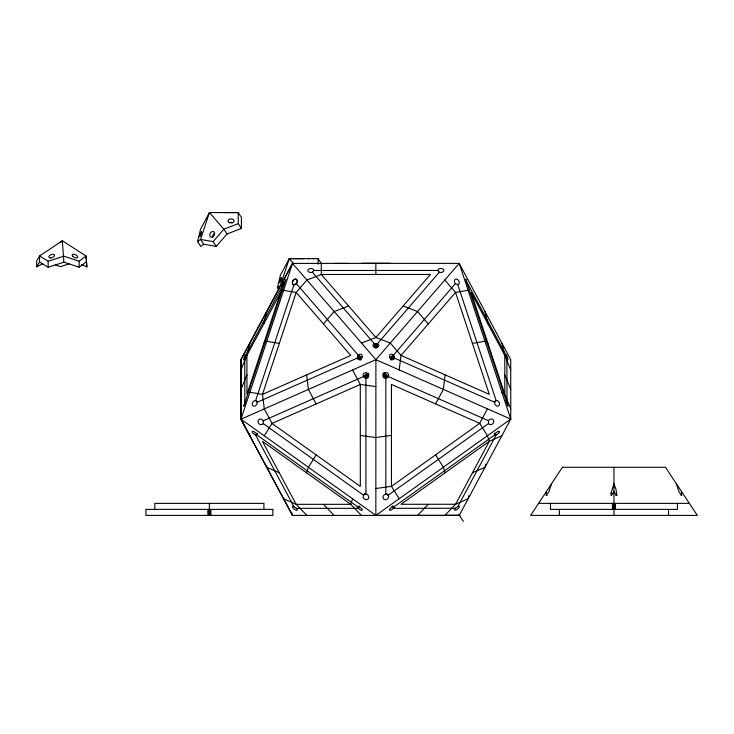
<?xml version="1.0" encoding="UTF-8"?>
<svg xmlns="http://www.w3.org/2000/svg" width="734" height="734" viewBox="0 0 734 734"><rect width="100%" height="100%" fill="white"/><g stroke="black" fill="none" stroke-linecap="round" stroke-linejoin="round"><path stroke-width="1.1" d="M42.682 263.754L36.7 266.855L36.709 260.845L39.553 255.982L62.326 240.77L86.043 256.001L86.851 266.882L81.648 264.524M36.7 266.855L39.544 262.001L39.553 255.982L48.178 261.194L63.886 256.194L79.18 261.212L86.043 256.001L86.851 266.882M86.034 262.02L79.171 267.222L63.886 262.203L48.169 267.213L48.178 261.194M63.886 262.203L62.326 240.77L60.683 242.339M79.171 267.222L79.18 261.212M459.3 515.351L510.754 419.105L510.726 359.623L459.2 263.387L292.499 263.414L240.963 359.632L240.917 419.206L292.499 515.406L460.007 515.406M374.386 347.127L374.386 343.769L312.381 272.222A3.009 2.009 0 0 1 308.051 271.167A3.009 2.009 0 0 1 310.354 268.506A3.009 2.009 0 0 1 313.886 270.479L437.813 270.461A3.009 2.009 0 0 1 441.345 268.488A3.009 2.009 0 0 1 443.648 271.149A3.009 2.009 0 0 1 439.317 272.204L377.395 343.769L377.395 347.127M375.111 348.054L375.111 343.567L377.395 343.769A3.009 2.009 0 0 1 378.203 346.787A3.009 2.009 0 0 1 373.588 346.797A3.009 2.009 0 0 1 374.386 343.769L375.111 343.567M375.891 347.98L375.891 343.494M376.67 348.054L376.67 343.567M390.892 359.321L390.892 360.036L394.369 358.027L494.624 402.223A3.009 2.239 60 0 0 497.157 406.067A3.009 2.239 60 0 0 499.459 403.406A3.009 2.239 60 0 0 496.129 400.489L457.796 284.728A3.009 2.239 60 0 0 458.943 281.049A3.009 2.239 60 0 0 455.208 279.406A3.009 2.239 60 0 0 455.364 283.654L393.433 355.219L389.965 357.229L390.892 359.321L394.369 357.311L393.433 355.219A3.009 2.239 60 0 0 389.763 355.054A3.009 2.239 60 0 0 391.185 359.357A3.009 2.239 60 0 0 394.369 358.027L394.369 357.311M357.375 506.598L358.311 508.332A3.009 1 37.8 0 0 361.981 510.304A3.009 1 37.8 0 0 360.559 507.644A3.009 1 37.8 0 0 357.375 506.598L257.102 435.06A3.009 1 37.8 0 0 254.579 432.032A3.009 1 37.8 0 0 252.276 432.032A3.009 1 37.8 0 0 255.597 435.06L293.912 506.598L296.343 508.332A3.009 1 37.8 0 1 296.49 510.304A3.009 1 37.8 0 1 292.765 507.644A3.009 1 37.8 0 1 293.912 506.598M399.195 369.927L401.021 355.421L455.539 292.416L468.099 290.297M445.153 374.881L443.327 389.387L435.565 403.893M546.371 491.56L546.371 495.496L548.977 491.56L551.583 483.678M313.886 270.479L312.381 272.222M245.688 355.201C245.459 351.292 241.44 367.578 245.688 355.201L285.966 279.113L243.789 406.15L245.752 400.525M284.003 283.663L284.003 284.737M357.394 357.33L358.33 355.238A3.009 2.239 -60 0 1 362.009 355.063A3.009 2.239 -60 0 1 360.587 359.366A3.009 2.239 -60 0 1 357.403 358.045L257.148 402.269A3.009 2.239 -60 0 1 254.625 406.113A3.009 2.239 -60 0 1 252.322 403.452A3.009 2.239 -60 0 1 255.652 400.535L293.912 284.746A3.009 2.239 -60 0 1 292.765 281.067A3.009 2.239 -60 0 1 296.49 279.425A3.009 2.239 -60 0 1 296.353 283.673L358.33 355.238L361.798 357.238L360.871 359.33L357.394 357.33L357.403 358.045L360.871 360.045M249.872 343.017L246.908 355.412L240.981 369.918M263.772 323.914L266.736 311.528M283.599 280.03L280.645 292.426L246.963 394.369L246.908 355.412L280.645 292.426L283.608 290.315L296.169 292.435L350.742 355.439L262.478 394.378L249.918 392.259M468.916 495.643L468.173 498.744L455.621 504.267L444.896 515.351L459.282 515.369M485.761 464.145L485.018 467.237L472.467 472.769M197.584 241.596L200.556 229.201L209.447 212.576L238.238 212.576L241.403 217.356L241.413 228.439L227.017 233.981L216.282 246.376L203.722 244.257L200.749 246.376L197.584 241.596L200.556 239.477L209.447 212.576L223.852 229.201L227.017 233.981M278.691 289.581L277.424 287.673L280.397 275.278L289.279 258.652L303.692 258.652M494.624 402.223L496.129 400.489L494.386 401.489M444.804 280.03L455.539 292.416L489.294 394.332L401.021 355.421L390.286 343.035L375.891 337.484L321.299 274.488L321.29 263.405L318.079 258.652L289.279 258.652L280.388 285.554L277.424 287.673M459.2 515.406L375.9 515.369L510.754 419.105L375.9 359.66L292.499 263.414L240.981 419.206L375.872 359.669M306.583 472.834L308.408 467.292L316.171 454.897M352.549 498.781L350.714 504.322L361.449 515.406M488.505 420.747L488.505 423.555A3.009 2.624 -47 0 0 492.743 423.72A3.009 2.624 -47 0 0 492.743 419.417A3.009 2.624 -47 0 0 488.505 420.747L388.249 376.551L383.946 372.542M241.009 389.396L246.936 374.891M263.231 423.619L263.231 420.802A3.009 2.624 46.9 0 0 258.992 419.481A3.009 2.624 46.9 0 0 258.992 423.784A3.009 2.624 46.9 0 0 263.231 423.619L363.504 495.147A3.009 2.624 46.9 0 0 364.972 499.395A3.009 2.624 46.9 0 0 368.697 497.753A3.009 2.624 46.9 0 0 365.936 494.074L365.908 378.313A3.009 2.624 46.9 0 0 368.67 375.395A3.009 2.624 46.9 0 0 364.945 372.734A3.009 2.624 46.9 0 0 363.477 376.579L263.231 420.802M249.331 433.757L249.826 435.822L240.972 419.178L240.963 359.632L292.499 263.414M487.459 408.838L479.706 423.353L391.461 486.376L375.927 488.495M457.888 506.543A3.009 1 -37.8 0 1 459.034 507.589A3.009 1 -37.8 0 1 455.309 510.249A3.009 1 -37.8 0 1 455.447 508.277L457.888 506.543L496.138 434.996A3.009 1 -37.8 0 0 499.469 431.968A3.009 1 -37.8 0 0 497.157 431.968A3.009 1 -37.8 0 0 494.633 434.996L394.378 506.561A3.009 1 -37.8 0 0 391.194 507.607A3.009 1 -37.8 0 0 389.772 510.268A3.009 1 -37.8 0 0 393.442 508.295L394.378 506.561M264.268 435.803L272.03 423.408L360.293 384.469L375.817 386.589M386.102 374.542L383.671 376.285L385.818 378.285L385.836 494.065A3.009 2.624 -47 0 0 383.075 497.744A3.009 2.624 -47 0 0 386.8 499.386A3.009 2.624 -47 0 0 388.277 495.138L488.505 423.555M387.8 377.193L388.249 376.551A3.009 2.624 -47 0 0 386.772 372.707A3.009 2.624 -47 0 0 383.047 375.368A3.009 2.624 -47 0 0 385.818 378.285L387.8 377.193L383.506 373.184M256.992 433.262L255.597 435.06L257.102 435.06M256.157 435.262L257.542 433.464M357.853 507.809L359.247 506.02M359.697 506.533L358.311 508.332L296.343 508.332M365.376 493.294L363.504 495.147L364.936 493.817M203.722 244.257L200.556 239.477L213.117 241.596L223.852 229.201L238.247 223.659L238.238 212.576L223.852 212.576M323.455 323.933L334.181 311.546L348.595 305.986M417.6 515.36L428.326 504.276M375.9 263.387L361.449 263.414L390.24 263.414L375.845 263.396L375.854 274.488M296.353 283.673L293.912 284.746M367.055 373.239L363.477 376.579L365.908 378.313L368.055 376.313L365.624 374.569M363.917 377.221L368.211 373.211M364.504 377.753L368.798 373.734M365.183 378.12L368.762 374.78M263.8 343.402L266.772 341.282L279.324 343.402M363.945 494.633L365.936 494.074M390.415 357.862L393.892 355.862M390.736 358.577L394.204 356.577M501.873 435.73L489.303 441.272L401.039 504.286L455.621 504.267L489.303 441.272L487.459 435.739L479.706 423.353L391.433 384.442L391.461 486.376L399.223 498.762M361.495 343.026L375.891 337.484L430.408 274.479L321.299 274.488L306.904 280.039L296.169 292.435L262.478 394.378L264.323 408.884M494.633 434.996L496.138 434.996L494.744 433.198M69.069 263.827L60.61 266.662L55.252 264.754M472.412 343.374L484.972 341.255L487.945 343.374M375.918 437.528L391.442 435.409M457.796 284.728L455.364 283.654M385.836 494.065L388.277 495.138L386.836 493.799M307.876 258.652L309.381 258.652M313.005 258.652L313.785 258.652M546.078 495.496L546.858 495.496M611.046 495.496L611.826 495.496M616.083 495.496L616.854 495.496M681.051 495.496L681.831 495.496M538.563 503.368L689.345 503.368M455.447 508.277L393.442 508.295L392.057 506.497M334.199 263.396L348.567 263.414M467.705 284.728L465.732 279.103L508.001 406.104L506.038 400.489M360.302 435.436L375.836 437.547M403.149 305.977L417.545 311.519L428.28 323.923M266.736 467.292L279.305 472.834M283.599 498.781L296.16 504.322L306.895 515.406M439.317 272.204L437.813 270.461M357.88 355.871L361.348 357.88M357.559 356.586L361.036 358.587M257.386 401.535L255.652 400.535L257.148 402.269M39.544 262.001L48.169 267.213M501.854 392.213L504.818 394.332L510.754 408.838M382.919 373.707L387.222 377.716M382.964 374.753L386.543 378.093M323.437 504.322L334.172 515.406M289.279 258.652L293.6 263.644M494.193 433.399L495.578 435.189M392.507 505.983L393.901 507.772M458.924 514.754L463.347 521.424M238.247 223.659L241.413 228.439M213.117 241.596L216.282 246.376M435.583 454.86L443.345 467.255L445.171 472.779M467.705 283.654L506.01 355.183C510.268 367.56 506.221 351.274 506.01 355.183M352.522 369.964L360.293 384.469L360.311 486.394L272.03 423.408L264.268 408.902M308.39 389.433L316.161 403.939M510.726 369.899L504.79 355.394L471.063 292.407L504.818 394.332L504.79 355.394L501.827 342.998M504.799 374.863L510.736 389.369M510.754 419.105L459.2 263.387L375.9 359.66L375.845 515.406L240.972 419.178L292.499 515.396L291.426 512.149M676.317 483.678L678.922 491.56L681.528 495.496L681.528 491.56M484.963 311.51L487.926 323.905M266.213 465.237L266.708 467.301M306.61 374.909L308.445 389.415M506.937 357.999L506.965 402.223M318.079 258.652L318.079 264.194M244.761 358.008L244.826 402.269M677.418 503.368L677.418 509.387L550.482 509.387L550.482 503.368M668.509 509.387L668.509 515.406M615.459 503.368L615.459 509.387M614.734 503.368L614.734 509.387M613.954 467.283L613.954 515.406M613.174 503.368L613.174 509.387M612.45 503.368L612.45 509.387M559.4 509.387L559.4 515.406M263.928 509.387L263.928 503.368L154.819 503.368L154.819 509.387M210.878 509.387L210.878 515.406M210.153 509.387L210.153 515.406M209.373 503.368L209.373 515.406M208.603 509.387L208.603 515.406M207.869 509.387L207.869 515.406M212.695 237.651A3.009 2.239 -60 0 1 214.631 233.311M229.54 222.714A3.009 2.009 0 0 1 232.55 222.714M611.046 493.184L611.349 495.496L613.954 491.56L616.083 495.23L616.854 495.23L616.083 489.661L613.954 483.678L611.046 493.184M199.52 236.596C201.382 236.651 203.079 224.934 199.52 236.596M279.36 282.673C281.214 282.728 282.92 271.002 279.36 282.673M562.428 467.283L530.609 515.406L697.3 515.406L665.472 467.283L562.428 467.283M350.714 504.322L296.16 504.322L262.442 441.336L350.714 504.322M272.846 509.387L145.91 509.387L145.91 515.406L272.846 515.406L272.846 509.387M295.187 284.618A3.009 2.239 -60 0 0 296.793 279.746A3.009 2.239 -60 0 0 292.582 281.608A3.009 2.239 -60 0 0 295.187 284.618M72.648 256.12A3.009 1.431 26.2 0 0 77.446 257.689A3.009 1.431 26.2 0 0 74.804 254.487A3.009 1.431 26.2 0 0 72.648 256.12M50.435 257.937A3.009 1.569 -22.3 0 0 54.564 255.184A3.009 1.569 -22.3 0 0 50.16 255.148A3.009 1.569 -22.3 0 0 50.435 257.937M228.916 222.31A3.009 2.009 0 0 0 233.953 221.411A3.009 2.009 0 0 0 230.265 218.952A3.009 2.009 0 0 0 228.916 222.31M212.53 236.963A3.009 2.239 -60 0 0 214.144 232.1A3.009 2.239 -60 0 0 209.933 233.953A3.009 2.239 -60 0 0 212.53 236.963"/></g></svg>
